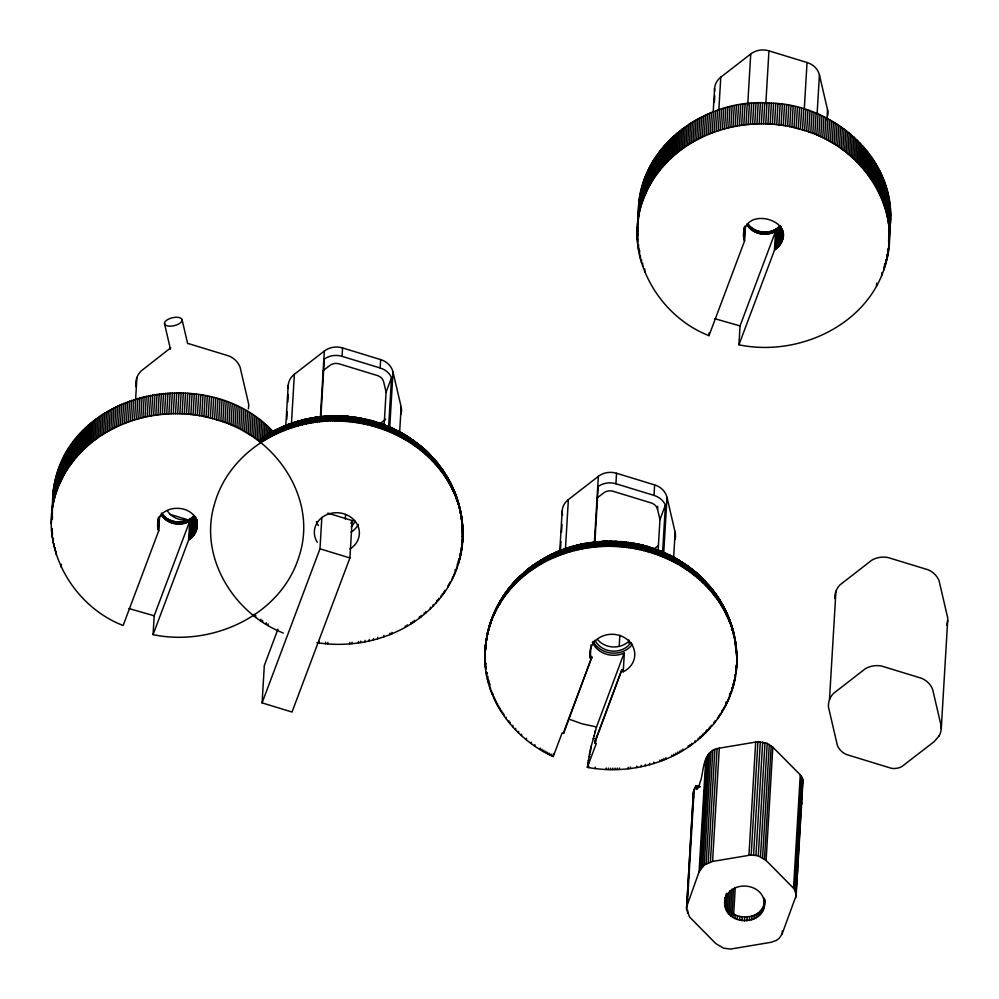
<?xml version="1.0" encoding="UTF-8"?>
<svg xmlns="http://www.w3.org/2000/svg" width="999" height="999" viewBox="0 0 999 999"><rect width="100%" height="100%" fill="white"/><g stroke="black" fill="none" stroke-linecap="round" stroke-linejoin="round"><path stroke-width="1.5" d="M436.076 602.859L437.412 599.912L437.412 601.336C408.179 635.177 360.439 649.6 316.858 642.632M458.766 506.818L460.102 509.228L462.075 520.904C459.49 501.748 451.211 483.528 439.061 468.543L437.512 463.012L433.591 460.751M440.334 470.154L439.86 466.483L437.512 463.012M592.407 642.295A22.527 19.93 3.4 0 0 624.138 652.984L596.528 726.96L590.421 749.287L587.325 767.344C631.231 775.524 679.882 761.875 710.064 728.184L710.064 726.748M710.064 728.184L711.413 725.224M733.503 635.913L734.852 638.373L736.063 646.228C733.491 627.06 725.212 608.841 713.049 593.868L712.125 589.21L708.778 586.438M714.322 595.466L713.386 590.796L711.063 588.498C715.334 594.193 721.665 599.75 722.339 607.217M433.291 605.844L433.291 604.42M439.061 468.543L436.413 465.397L435.527 460.789L433.291 458.591L445.716 474.737L446.216 478.459M437.749 466.958L436.838 462.325L430.969 456.655M707.292 731.168L707.292 729.732L705.856 731.193L705.856 732.629M708.691 729.682L708.691 728.259M713.049 593.868L710.414 590.709L708.928 585.252L700.898 577.684M711.75 592.282L710.838 587.649L703.633 580.519M283.304 633.041C233.666 613.686 198.364 556.705 214.56 503.821C229.67 450 287.65 417.694 341.546 421.141C339.073 414.036 349.213 414.66 345.941 421.416C380.157 423.963 413.773 439.31 436.413 465.397M430.394 608.741L430.407 607.317M433.653 462.325L432.792 457.754L428.284 453.771M435.052 463.848C431.081 450.012 414.61 442.719 403.434 434.677C389.098 426.523 373.239 421.116 356.943 418.581C324.5 413.511 290.06 420.042 262.425 438.037L261.189 442.37M619.929 546.728L617.744 546.578C616.108 539.872 622.215 540.621 619.929 546.728C654.145 549.288 687.774 564.635 710.414 590.709M704.395 734.065L704.395 732.629M707.654 587.649L707.23 584.04L705.494 581.53M709.04 589.173C704.77 574.712 685.838 565.896 673.713 557.954C657.155 549.25 638.786 544.093 620.142 542.657C601.473 541.221 582.492 543.531 564.772 549.6C556.118 552.559 547.777 556.418 539.947 561.138C534.952 565.384 525.799 567.607 525.049 575.049C507.342 589.285 493.818 608.965 488.036 631.031L492.132 618.531L491.508 620.367L492.407 619.268M430.769 459.34L429.395 453.983L408.279 437.212L410.626 439.085L411.213 443.431M432.23 460.826L431.381 456.268L426.898 452.36M701.385 736.875L701.398 735.439M702.909 735.476L702.909 734.04M704.77 584.665C705.394 579.907 701.011 576.048 696.99 574.7M706.218 586.138L705.381 581.58L701.86 578.084M725.049 898.363C723.401 922.527 765.721 923.488 764.572 899.063C768.905 929.045 718.094 926.797 725.299 897.402M424.263 614.26L424.275 612.824M425.836 612.924L425.849 611.488M427.772 456.443L426.985 451.948L424.051 449.6L425.487 450.974M429.283 457.879L428.896 454.308L427.247 451.885M698.264 739.585L698.276 738.149M699.837 738.236L699.849 736.8M701.773 581.768L700.986 577.26L698.975 575.299M703.284 583.204L702.896 579.62L701.248 577.21M421.041 616.87L421.054 615.434M424.675 453.646L423.926 449.175L419.568 445.641M426.236 455.032L425.474 450.549L423.489 448.613M695.042 742.195L695.054 740.746M698.663 578.958L697.402 573.713L691.058 569.517M700.237 580.357L699.462 575.874L695.092 572.252L698.039 574.924M419.393 618.131L419.405 616.695M423.077 452.285L422.727 448.738L421.203 446.441M691.708 744.692L691.733 743.256M697.077 577.597L695.841 572.377L692.569 570.779M159.553 516.333L158.691 530.856L123.139 625.499C68.394 604.545 33.417 536.625 60.589 481.868C86.813 425.025 159.003 401.348 216.658 419.83C273.788 434.652 318.506 497.315 299.163 556.131C281.031 615.809 211.726 646.89 153.072 634.652L154.196 615.771L189.748 521.128C180.619 526.685 167.27 524.188 161.388 515.084L161.513 512.986C168.419 523.776 185.664 525.049 194.181 515.534L192.932 536.513L188.624 540.009L153.072 634.652M414.285 621.778L414.31 620.342M419.817 449.625L418.643 444.455L413.936 441.758L416.995 443.194L418.144 448.339M421.453 450.936L420.754 446.503L418.032 444.355M437.412 601.336C456.456 580.032 465.384 550.861 462.062 522.677L462.824 528.683L461.9 520.754M461.763 529.07L462.949 536.475L462.325 532.355M590.372 655.906A1.586 0.712 20.6 0 1 591.833 657.067L563.623 733.391L562.112 732.929L553.246 756.543C512.824 738.473 481.755 696.178 485.014 650.836L484.765 654.145L484.952 652.784M746.653 224.251C752.147 234.103 766.158 237.038 775.599 231.268L740.047 325.911L738.935 344.792C798.201 357.217 868.418 325.15 885.564 264.385C903.483 205.944 858.953 144.705 802.509 129.97C744.255 111.251 671.066 135.777 645.629 193.806C619.917 248.401 654.957 314.847 709.003 335.639L744.542 240.996L745.404 226.473M688.286 747.102L688.299 745.654M690.009 745.916L690.022 744.467M693.806 574.937L692.632 569.78L689.51 568.281M695.454 576.261L694.742 571.828L692.894 569.992M736.75 657.105L736.887 663.736L736.663 660.988M736.738 655.157L736.95 661.788L736.725 659.04M744.542 240.996C736.625 200.25 808.041 221.803 774.475 250.15L738.935 344.792M889.659 230.057C900.099 161.651 834.452 103.521 769.193 103.084C704.283 97.452 633.791 149.6 638.561 218.556M410.764 624.075L410.789 622.627M412.537 622.939L412.562 621.49M416.446 447.065L415.334 441.945L409.091 438.261M690.446 572.39L689.335 567.27L684.727 564.722M692.145 573.651L691.47 569.255L688.761 566.683M414.722 445.829L413.648 440.734L410.726 439.398M682.966 750.499L682.991 749.05M688.723 571.153L687.649 566.058L683.091 563.586M405.319 627.297L405.344 625.849M407.155 626.248L407.18 624.812M412.987 444.617L412.375 440.259L410.726 438.586M679.308 752.622L679.332 751.173M681.156 751.573L681.181 750.124M685.214 568.756L684.203 563.698L679.745 561.376L683.666 563.149M686.975 569.942L686.375 565.584L683.029 562.762M686.538 906.992L699.075 871.89L704.22 865.059L712.562 861.425L751.186 854.982L758.278 855.856L766.096 860.476L794.355 889.048L796.278 895.216L782.155 933.853L779.37 938.148L776.485 940.371L771.315 942.269L730.681 949.05L723.601 948.176L715.771 943.556L689.672 917.082L686.55 909.115L693.269 793.718C692.819 791.408 697.502 780.306 696.103 789.422C698.451 790.421 699.974 781.643 701.148 779.232C703.833 767.532 703.671 750.274 719.292 748.151L757.916 741.708L767.22 743.393L772.826 747.202L800.274 774.824L802.796 779.345L802.821 783.216M409.428 442.27C410.302 438.549 407.13 434.278 403.146 435.127M675.574 754.632L675.599 753.184M677.459 753.646L677.484 752.197M683.428 567.594L682.454 562.562L678.046 560.314M405.781 440.047L404.87 435.052L401.448 434.103M407.617 441.146L407.08 436.825L405.557 435.239M673.676 755.594L673.701 754.145M679.782 565.359L678.87 560.377L675.449 559.428M681.618 566.458L681.068 562.15L679.557 560.551M403.933 438.961L403.059 434.003L399.737 433.116M671.753 756.518L671.79 755.069M677.921 564.285L677.06 559.315L674.587 558.266L676.323 559.278M391.895 633.816L391.933 632.367M400.162 436.9L399.712 432.642L398.376 431.156M402.06 437.924L401.223 432.979L398.002 432.142M665.896 759.14L665.933 757.679M674.163 562.225L673.363 557.292L669.929 555.382L668.468 555.606M676.048 563.236L675.212 558.291L671.041 556.331M389.91 634.627L389.947 633.166M398.251 435.914L397.827 431.668L395.929 430.057L400.761 432.467M663.91 759.939L663.948 758.491M672.24 561.238L671.815 556.98L669.929 555.382M396.316 434.952L395.592 430.07L391.596 428.309M659.877 761.475L659.914 760.014M661.9 760.726L661.937 759.265M670.317 560.277L669.592 555.382L666.683 554.72M383.841 636.863L383.891 635.414M392.395 433.129L391.358 427.809L382.192 424.375L385.851 425.811L386.401 430.619M394.368 434.028C395.304 430.756 392.819 426.348 389.061 427.709M666.395 558.453L665.359 553.134L656.705 549.587L655.619 549.974M668.368 559.353L667.669 554.47L664.36 552.722L663.049 553.021M390.409 432.267L389.797 427.422L387.212 426.898M653.733 763.523L653.771 762.062M664.41 557.579L663.436 552.285L651.81 548.626M52.572 500.624C55.907 393.556 205.369 358.903 272.565 431.131M377.659 638.823L377.709 637.362M388.411 431.418L387.837 426.598L385.364 426.123M462.937 535.102L462.887 538.424L462.262 534.29M485.876 650.087L486.014 641.745L485.064 648.314L485.801 643.668M662.412 556.743L661.837 551.923L660.002 551.186L669.592 555.382M373.464 639.959L373.514 638.498M384.365 429.845L384.103 425.661L383.166 424.35M649.562 764.722L649.612 763.273M658.366 555.157L658.104 550.986L656.705 549.587M660.389 555.931L659.852 551.123L658.104 550.424M382.317 429.095L381.855 424.313L379.72 423.963M645.354 765.808L645.404 764.347M656.318 554.42L655.856 549.637L652.335 548.326M369.23 640.971L369.28 639.51M380.257 428.384L379.558 423.189L375.899 422.677M641.096 766.745L641.158 765.296M654.258 553.708L653.546 548.513L648.838 546.94L651.798 548.264L652.185 553.021M364.96 641.857L365.01 640.396M376.099 427.048C379.37 422.989 369.642 419.318 375.512 421.89M378.184 427.697L378.009 423.551L376.835 422.24M650.099 552.372L649.512 547.215L644.842 545.791L645.791 547.04L645.891 551.173M360.651 642.594L360.714 641.133M374.001 426.436L373.464 421.291L366.133 419.967M636.813 767.557L636.863 766.108M648.001 551.76L647.689 547.027L646.016 546.828M358.491 642.919L358.554 641.458M371.89 425.849L371.153 420.504L362.162 419.105M367.644 424.775L367.457 420.079L366.483 419.617M369.767 425.299L369.692 421.178L368.818 419.942M628.134 768.793L628.196 767.332M630.307 768.531L630.381 767.07M641.645 550.099L641.058 544.792L634.652 543.481L631.892 544.23M643.768 550.624L643.356 545.504L636.45 544.055M351.948 643.693L352.023 642.232M365.509 424.288L365.197 419.205L362.45 418.731M639.497 549.612L639.36 544.93L638.149 544.842M349.762 643.88L349.837 642.419M363.361 423.838L363.112 418.768L360.651 418.156L360.164 418.706L371.628 421.128M637.35 549.163L636.713 543.881L639.198 544.53M361.201 423.414L360.851 418.169L356.144 418.019M619.38 769.467L619.455 768.006M635.202 548.738L634.652 543.481M356.868 422.677C358.079 420.379 356.293 414.585 353.933 418.306M359.041 423.027L358.916 417.982L356.356 417.644M617.182 769.555L617.257 768.094M630.869 548.001L630.794 542.957L628.134 543.044M633.029 548.351L632.904 543.306L630.357 542.957M354.695 422.352L354.458 417.145M462.874 537.037L462.787 540.359L462.162 536.213M484.827 652.21L486.176 644.293M612.787 769.63L612.862 768.169M614.984 769.605L615.059 768.144M628.683 547.677L628.583 542.457L623.95 543.131M711.413 726.66C725.911 709.902 735.476 688.486 736.625 666.246L736.65 667.632L736.875 662.362M352.51 422.065L352.485 416.87L350.087 417.232M563.623 733.391L563.711 731.967A1.586 0.712 20.6 0 0 563.648 731.768M591.833 657.192L563.698 732.105M649.75 547.627L635.139 544.068L615.921 541.296L613.748 541.383L613.336 546.378C581.818 545.379 549.687 555.107 525.049 575.049M610.576 769.617L610.664 768.156M626.51 547.39L626.485 542.182L620.129 541.57L624.425 542.12L624.325 547.14M350.324 421.815C353.958 414.86 340.209 413.461 343.743 421.266L345.941 421.416M606.181 769.48L606.256 768.019M608.379 769.567L608.453 768.106M348.127 421.603L348.264 416.408M622.127 546.915L622.265 541.733M51.299 523.551L53.272 490.909M51.673 519.505L53.521 488.973M51.898 518.456L52.435 509.465M52.572 508.029L53.809 487.05M52.085 518.906L52.435 512.912M52.897 506.106L54.146 485.127M51.586 531.343L51.761 528.346M52.298 519.355L52.485 516.358M53.272 504.195L54.508 483.216M51.761 533.291L52.023 528.796M53.671 502.285L54.92 481.306M51.96 535.227L52.323 529.233M54.121 500.374L55.357 479.395M52.21 537.162L52.472 532.667M54.595 498.489L55.844 477.51M55.12 496.59L56.356 475.624M52.81 541.033L52.984 538.036M55.669 494.717L56.918 473.738M53.172 542.957L53.434 538.473M56.269 492.844L57.505 471.865M56.893 490.984L58.142 470.017M53.996 546.803L54.171 543.806M57.555 489.135L58.804 468.169M58.267 487.3L59.515 466.321M54.982 550.611L55.157 547.614M59.003 485.477L60.252 464.498M59.778 483.666L61.026 462.687M56.106 554.395L56.281 551.398M60.589 481.868L61.838 460.889M61.439 480.082L62.687 459.103M62.313 478.296L63.561 457.33M63.237 476.548L64.485 455.569M64.186 474.8L65.434 453.821M65.172 473.064L66.421 452.097M66.196 471.353L67.445 450.374M61.214 567.32L61.389 564.323M67.245 469.655L68.494 448.676M68.332 467.982L69.58 447.003M69.455 466.321L70.704 445.342M70.617 464.672L71.853 443.693M71.803 463.049L73.052 442.07M73.014 461.438L74.263 440.459M74.263 459.852L75.512 438.873M75.549 458.291L76.798 437.312M76.861 456.743L78.109 435.764M78.209 455.219L79.458 434.24M79.583 453.708L80.832 432.729M80.981 452.222L82.23 431.243M82.418 450.761L83.666 429.782M83.879 449.325L85.127 428.346M85.377 447.914L86.613 426.935M86.888 446.528L88.137 425.549M88.436 445.154L89.685 424.175M90.01 443.818L91.259 422.839M91.608 442.495L92.857 421.516M93.232 441.208L94.48 420.229M94.893 439.935L96.129 418.956M96.566 438.698L97.815 417.719M98.264 437.487L99.513 416.508M99.987 436.301L101.236 415.322M101.736 435.139L102.984 414.16M103.509 434.003L104.758 413.024M105.307 432.892L106.556 411.925M107.13 431.818L108.367 410.839M108.966 430.769L110.215 409.79M110.827 429.757L112.063 408.778M112.7 428.758L113.948 407.779M114.598 427.797L115.847 406.83M116.521 426.873L117.77 405.894M118.456 425.974L119.705 404.995M120.404 425.099L121.653 404.12M122.377 424.263L123.626 403.284M124.376 423.451L125.612 402.472M126.374 422.677L127.622 401.698M128.396 421.928L129.645 400.949M130.432 421.216L131.681 400.237M132.48 420.529L133.729 399.55M135.627 399.138L136.913 377.435M134.54 419.88L135.789 398.901M136.626 419.255L137.862 398.276M138.711 418.668L139.96 397.689M140.809 418.106L142.058 397.14M142.919 417.594L144.168 396.615M145.042 417.107L146.291 396.128M147.178 416.645L148.426 395.666M149.313 416.221L150.562 395.242M151.473 415.834L152.71 394.855M153.621 415.472L154.87 394.493M155.794 415.147L157.043 394.18M157.967 414.86L159.216 393.881M160.14 414.61L161.388 393.631M162.325 414.385L163.574 393.406M158.691 530.856L157.68 526.635L158.067 519.243M157.83 527.722L158.454 517.232M164.51 414.198L165.759 393.219M158.054 528.808L158.666 518.319M158.341 529.882L159.053 517.894M166.708 414.048L167.944 393.069M162.05 516.021L162.163 513.923M162.762 516.933L162.887 514.835M168.893 413.923L170.142 392.944M163.549 517.794L163.674 515.696M164.385 518.618L164.51 516.52M171.091 413.836L172.34 392.857M165.285 519.393L165.409 517.295M166.234 520.117L166.358 518.019M173.289 413.786L174.538 392.807M167.233 520.791L167.357 518.693M168.282 521.403L168.406 519.305M175.499 413.761L176.736 392.794M169.355 521.953L169.48 519.855M170.479 522.452L170.604 520.354M177.697 413.786L178.946 392.807M171.628 522.877L171.753 520.779M172.815 523.251L172.939 521.153M179.895 413.836L181.144 392.857M174.013 523.551L174.138 521.453M175.237 523.776L175.362 521.678M182.093 413.911L183.341 392.944M176.461 523.951L176.586 521.853M177.71 524.038L177.834 521.94M184.291 414.036L185.539 393.057M178.946 524.075L179.071 521.977M186.488 414.185L187.737 393.206M180.195 524.025L180.32 521.928M181.431 523.913L181.556 521.815M188.686 414.373L189.935 393.394M182.655 523.738L182.78 521.64M183.853 523.488L183.978 521.391M190.871 414.585L192.12 393.606M185.04 523.176L185.165 521.078M186.201 522.802L186.326 520.704M193.057 414.847L194.305 393.868M187.337 522.352L187.462 520.254M188.436 521.853L188.561 519.755M195.242 415.134L196.491 394.155M189.485 521.278L189.61 519.18M188.624 540.009L189.748 521.128M189.385 539.535L190.634 518.556M197.415 415.447L198.664 394.468M190.347 538.861L191.596 517.882M191.259 538.124L192.507 517.145M192.12 537.337L193.369 516.358M199.588 415.809L200.836 394.83M192.932 536.513L193.669 535.639L194.83 516.158M193.669 535.639L195.329 518.244M201.748 416.196L202.997 395.217M194.343 534.727L195.941 517.282M194.955 533.766L196.303 519.305M195.504 532.792L196.678 519.78M195.966 531.768L196.99 520.242M196.366 530.731L197.178 520.117M196.691 529.67L197.327 521.216M196.94 528.596L197.278 524.512M203.908 416.608L205.157 395.629M206.056 417.07L207.305 396.091M208.192 417.557L209.44 396.578M210.327 418.069L211.576 397.09M212.45 418.618L213.686 397.652M214.56 419.205L215.796 398.226M216.658 419.83L217.894 398.851M218.744 420.479L219.98 399.5M220.816 421.153L222.053 400.174M222.877 421.865L224.113 400.886M224.912 422.614L226.161 401.635M226.948 423.389L228.197 402.41M228.971 424.2L230.207 403.221M230.969 425.037L232.218 404.058M232.954 425.899L234.203 404.92M234.915 426.798L236.164 405.819M236.863 427.734L238.112 406.755M238.798 428.683L240.047 407.704M240.709 429.67L241.958 408.703M242.607 430.694L243.856 409.715M244.48 431.743L245.729 410.764M246.341 432.817L247.577 411.838M248.164 433.916L249.413 412.937M249.975 435.052L251.224 414.073M251.773 436.201L253.009 415.222M253.534 437.387L254.782 416.408M255.282 438.598L256.531 417.619M256.993 439.835L258.242 418.868M258.691 441.108L259.94 420.129M260.364 442.395L261.613 421.416M262.188 440.709L263.261 422.739M264.073 437.562L264.872 424.076M265.846 435.926L266.471 425.437M267.595 434.315L268.032 426.823M269.218 434.24L269.58 428.246M270.904 432.679L271.091 429.682M327.897 513.136L352.135 520.554L349.912 557.954L292.02 712.037L262.1 702.884L264.31 665.484L277.972 629.145M285.776 425.899L288.174 385.552M286.775 419.33L287.237 411.576M287.787 402.26L288.249 394.505M291.421 423.938L294.368 374.288L324.325 351.049A18.619 16.471 3.4 0 1 342.557 347.939L380.631 359.59A18.619 16.471 3.4 0 1 393.019 372.053L401.148 406.93A18.619 16.471 3.4 0 1 401.036 414.061M320.367 417.769L324.325 351.049M320.854 417.345L324.313 359.103L325.087 358.541A18.619 16.471 3.4 0 1 342.058 356.331L380.132 367.982A18.619 16.471 3.4 0 1 390.921 376.361L391.546 377.61L388.636 426.66M262.1 702.884L319.98 548.801L321.84 517.382M342.058 356.331L342.557 347.939M327.784 643.893L327.872 642.432M345.329 519.08L345.604 514.448M380.132 367.982L380.631 359.59M384.078 425.899L386.076 392.17L383.691 381.943A9.603 8.492 3.4 0 0 377.31 375.512L339.223 363.873A9.603 8.492 3.4 0 0 329.82 365.472L323.127 370.666M389.697 427.922L393.019 372.053M399.575 433.316L401.148 406.93M559.777 551.223L562.175 510.876M560.501 549.313L560.951 541.545M561.513 532.242L561.975 524.475M565.422 549.263L568.369 499.6L598.326 476.373A18.619 16.471 3.4 0 1 616.545 473.264L654.632 484.915A18.619 16.471 3.4 0 1 667.007 497.377L675.137 532.255A18.619 16.471 3.4 0 1 675.024 539.385M594.368 543.094L598.326 476.373M594.867 542.395L598.189 486.513L598.963 485.964A18.619 16.471 3.4 0 1 615.921 483.753L654.008 495.404A18.619 16.471 3.4 0 1 664.797 503.783L665.421 505.032L662.649 551.598M591.758 658.478L590.247 658.016L591.021 645.004M587.325 767.344L596.328 743.393L594.805 742.919L594.904 741.47A1.598 0.724 20.6 0 1 595.978 741.158M615.921 483.753L616.545 473.264M637.175 231.743L638.91 202.984M637.175 235.639L639.372 199.126M637.225 237.587L637.849 227.098M638.286 219.605L639.672 197.19M637.312 239.535L637.849 230.544M638.748 216.246L639.997 195.267M637.437 241.483L637.886 233.991M639.123 214.335L640.371 193.356M637.612 243.431L637.874 238.936M639.522 212.425L640.771 191.446M639.972 210.514L641.221 189.548M640.446 208.629L641.695 187.65M638.349 249.25L638.611 244.755M640.971 206.743L642.22 185.764M638.661 251.174L638.848 248.177M641.52 204.857L642.769 183.878M642.12 202.997L643.368 182.018M639.422 255.032L639.685 250.537M642.744 201.136L643.993 180.157M643.418 199.288L644.655 178.309M640.322 258.853L640.509 255.856M644.118 197.452L645.366 176.473M644.855 195.617L646.103 174.638M641.383 262.65L641.558 259.653M645.629 193.806L646.877 172.827M619.218 646.253L619.855 635.401M646.44 192.008L647.689 171.029M642.582 266.408L642.757 263.411M647.29 190.222L648.538 169.243M648.176 188.449L649.425 167.47M649.088 186.688L650.337 165.709M644.667 271.99L644.842 268.993M650.037 184.94L651.286 163.961M594.805 742.919L621.803 669.854A1.598 0.724 20.6 0 1 623.351 669.642M651.023 183.217L652.272 162.238M652.047 181.493L653.296 160.527M621.715 671.303L623.226 671.765L624.35 652.884M653.109 179.808L654.345 158.829M654.195 178.122L655.444 157.143M655.319 176.461L656.555 155.482M656.468 174.813L657.717 153.834M628.708 643.081L628.895 639.972M657.654 173.189L658.903 152.21M658.878 171.578L660.114 150.599M660.127 169.992L661.375 149.013M661.4 168.431L662.649 147.452M662.724 166.883L663.96 145.904M664.06 165.359L665.309 144.38M665.434 163.848L666.683 142.869M666.845 162.362L668.081 141.396M668.269 160.914L669.517 139.935M669.742 159.465L670.978 138.499M671.228 158.054L672.477 137.075M672.752 156.668L673.988 135.689M654.008 495.404L654.632 484.915M674.288 155.295L675.536 134.316M675.861 153.958L677.11 132.979M677.459 152.635L678.708 131.656M658.104 550.636L659.952 519.592L657.567 509.365L657.742 506.368M679.095 151.349L680.331 130.37M680.744 150.075L681.992 129.096M682.417 148.839L683.666 127.86M684.115 147.627L685.364 126.648M685.851 146.441L687.087 125.462M687.599 145.28L688.848 124.301M663.698 553.234L667.007 497.377M689.372 144.143L690.609 123.164M691.158 143.044L692.407 122.065M692.981 141.958L694.23 120.991M694.817 140.909L696.066 119.942M696.678 139.897L697.926 118.918M673.576 558.628L675.137 532.255M698.551 138.911L699.799 117.932M700.461 137.949L701.698 116.97M702.372 137.013L703.621 116.034M704.307 136.114L705.556 115.135M706.268 135.24L707.517 114.261M708.241 134.403L709.477 113.424M710.227 133.591L711.475 112.612M713.199 111.751L714.585 88.474M712.225 132.817L713.473 111.838M714.385 102.073L714.747 95.867M714.248 132.068L715.496 111.089M716.283 131.356L717.532 110.377M718.843 109.79L720.779 77.198L750.736 53.958A18.619 16.471 3.4 0 1 768.955 50.862L807.042 62.5A18.619 16.471 3.4 0 1 819.43 74.962L827.547 109.853A18.619 16.471 3.4 0 1 827.746 115.572M718.331 130.669L719.58 109.69M720.404 130.02L721.64 109.041M709.003 335.639L709.165 332.729M722.477 129.395L723.726 108.416M724.562 128.809L725.811 107.83M726.66 128.259L727.909 107.28M728.783 127.735L730.019 106.756M730.893 127.248L732.142 106.269M686.55 909.115L693.556 791.62M733.029 126.786L734.277 105.807M687.399 902.971L694.13 789.685M687.524 913.273L687.712 910.164M735.177 126.361L736.425 105.382M737.324 125.974L738.573 104.995M739.485 125.624L740.721 104.645M741.645 125.3L742.894 104.321M699.075 871.89L705.806 758.616M743.818 125.012L745.067 104.033M699.924 870.042L706.655 756.767M701.098 868.218L707.829 754.944M745.991 124.75L747.24 103.771M747.689 105.17L750.736 53.958M702.547 866.545L709.278 753.271M704.22 865.059L710.951 751.772M748.176 124.525L749.425 103.546M706.118 863.773L712.849 750.499M743.481 235.677L743.918 228.184M743.543 236.775L744.08 227.784M750.361 124.338L751.61 103.359M743.681 237.874L744.218 228.883M743.905 238.961L744.53 228.471M744.717 229.208L744.892 226.211M744.205 240.035L745.004 226.548M708.179 862.736L714.909 749.45M752.559 124.188L753.808 103.209M747.901 226.174L748.026 224.076C755.331 234.028 771.765 234.877 780.032 225.674L778.783 246.653M710.389 861.937L717.107 748.651M748.613 227.073L748.738 224.975M754.757 124.063L755.993 103.084M749.4 227.947L749.525 225.849M712.562 861.425L719.292 748.151M750.249 228.759L750.374 226.661M756.955 123.976L758.191 102.997M751.136 229.533L751.26 227.435M752.085 230.257L752.21 228.159M759.153 123.926L760.389 102.947M753.084 230.931L753.209 228.833M754.133 231.543L754.257 229.445M761.35 123.913L762.599 102.934M755.219 232.093L755.344 229.995M756.33 232.592L756.455 230.494M763.548 123.926L764.797 102.947M757.492 233.017L757.617 230.919M765.821 103.621L768.955 50.862M758.666 233.391L758.79 231.293M765.746 123.976L766.995 102.997M759.864 233.691L759.989 231.593M761.088 233.928L761.213 231.83M767.956 124.063L769.193 103.084M762.324 234.091L762.437 231.993M763.561 234.191L763.686 232.093M770.154 124.176L771.39 103.197M724.774 904.345L725.149 898.163M764.797 234.216L764.922 232.118M725.124 906.38L725.336 902.759M725.162 899.812L726.011 894.068M725.724 908.528L725.948 904.894M772.352 124.326L773.588 103.347M725.998 908.166L726.86 893.243M766.046 234.166L766.171 232.068M726.635 910.589L726.847 906.955M767.282 234.066L767.407 231.968M727.509 908.715L728.421 893.281M774.537 124.513L775.786 103.534M727.821 912.537L728.034 908.915M768.506 233.878L768.631 231.78M728.895 912.187L730.182 890.571M729.27 914.347L729.482 910.713M769.717 233.629L769.842 231.531M776.735 124.738L777.971 103.759M730.494 912.387L731.88 889.222M770.903 233.316L771.028 231.219M730.956 915.983L731.168 912.349M772.065 232.942L772.19 230.844M732.03 913.935L733.503 889.235M778.92 124.987L780.169 104.008M773.189 232.492L773.313 230.394M732.866 917.419L733.079 913.785M733.603 915.296L735.252 887.499M774.287 231.993L774.412 229.895M781.093 125.275L782.342 104.296M775.349 231.431L775.474 229.333M774.475 250.15L775.599 231.268M734.952 918.63L735.177 915.009M775.236 249.675L776.485 228.709M783.278 125.587L784.515 104.62M776.198 249.001L777.447 228.022M737.2 919.604L737.412 915.983M777.122 248.264L778.371 227.285M777.984 247.477L779.22 226.511M785.439 125.949L786.688 104.97M739.56 920.329L739.772 916.707M779.52 245.779L780.681 226.298M780.207 244.867L781.268 226.885M787.612 126.336L788.86 105.357M780.818 243.918L781.705 228.933M781.355 242.932L782.155 229.445M781.83 241.92L782.542 229.932M782.217 240.871L782.754 231.88M742.007 920.791L742.22 917.157M782.542 239.822L782.991 232.33M782.791 238.736L783.316 231.656M789.759 126.748L791.008 105.782M744.48 920.966L744.692 917.344M791.907 127.21L793.156 106.231M748.95 855.231L755.681 741.957M746.965 920.878L747.177 917.244M794.055 127.697L795.291 106.718M751.186 854.982L757.916 741.708M796.178 128.209L797.427 107.23M749.412 920.504L749.625 916.87M753.583 854.994L760.314 741.72M798.301 128.771L799.55 107.792M751.772 919.867L751.997 916.233M755.956 855.294L762.687 742.007M800.411 129.346L801.66 108.379M754.033 918.968L754.245 915.334M758.278 855.856L765.009 742.569M802.509 129.97L803.758 108.991M756.143 917.831L756.355 914.197M804.282 109.053L807.042 62.5M760.489 856.68L767.22 743.393M804.595 130.619L805.843 109.64M758.066 916.458L758.278 912.824M762.574 857.754L769.305 744.467M759.777 914.884L759.989 911.25M806.668 131.294L807.916 110.315M761.25 913.123L761.463 909.502M764.485 859.053L771.216 745.778M762.462 911.225L762.674 907.591M808.728 132.005L809.977 111.039M766.096 860.476L772.826 747.202M763.386 909.19L763.598 905.556M764.36 902.696L764.198 898.089M764.01 907.067L764.235 903.446M764.335 904.894L764.56 901.26M810.776 132.755L812.012 111.776M812.799 133.529L814.048 112.55M814.822 134.341L816.071 113.362M817.12 113.761L819.43 74.962M816.82 135.177L818.069 114.198M818.805 136.039L820.054 115.072M820.778 136.938L822.015 115.971M822.726 137.874L823.975 116.895M824.65 138.836L825.898 117.857M826.997 119.156L827.547 109.853M826.573 139.823L827.809 118.844M828.458 140.834L829.707 119.855M782.155 933.853L782.329 930.856M830.331 141.883L831.58 120.904M832.192 142.957L833.441 121.978M834.028 144.056L835.264 123.077M835.838 145.192L837.075 124.213M793.543 888.099L800.274 774.824M837.624 146.353L838.873 125.375M794.355 889.048L801.086 775.761M795.104 890.171L801.835 776.897M839.385 147.527L840.634 126.561M795.666 891.37L802.397 778.096M797.714 860.988L798.176 853.296M798.725 844.068L799.188 836.375M799.724 827.135L800.099 820.978M800.736 810.214L801.335 803.808M795.766 897.639L802.796 779.345M796.091 896.503L802.996 780.644M841.133 148.739L842.382 127.772M842.856 149.987L844.105 129.008M844.542 151.249L845.791 130.27M846.215 152.535L847.464 131.556M847.864 153.858L849.113 132.879M849.487 155.195L850.723 134.216M851.073 156.556L852.322 135.577M852.646 157.942L853.895 136.975M854.182 159.365L855.431 138.386M855.693 160.802L856.942 139.823M857.179 162.25L858.428 141.284M858.628 163.736L859.877 142.757M860.064 165.235L861.3 144.256M829.482 699.712L835.938 591.196M861.45 166.758L862.699 145.792M862.824 168.307L864.073 147.328M864.16 169.88L865.409 148.901M865.459 171.466L866.707 150.487M866.732 173.064L867.981 152.085M867.981 174.688L869.23 153.709M869.192 176.336L870.441 155.357M870.366 177.997L871.615 157.018M871.515 179.67L872.764 158.691M872.626 181.368L873.875 160.389M873.7 183.079L874.949 162.1M874.749 184.803L875.998 163.824M875.761 186.551L877.01 165.572M876.747 188.312L877.984 167.333M877.684 190.085L878.933 169.106M878.596 191.87L879.844 170.891M879.47 193.669L880.718 172.69M880.306 195.479L881.555 174.5M881.106 197.303L882.354 176.323M876.498 286.189L876.672 283.192M881.867 199.138L883.116 178.159M882.604 200.986L883.853 180.007M883.291 202.847L884.54 181.868M883.953 204.72L885.201 183.741M884.577 206.593L885.826 185.614M885.164 208.479L886.4 187.5M881.68 275.512L881.855 272.515M885.701 210.377L886.95 189.398M886.213 212.275L887.462 191.296M886.687 214.186L887.936 193.207M883.79 269.992L883.965 266.995M887.124 216.096L888.361 195.13M884.415 268.132L884.689 263.636M887.512 218.019L888.76 197.04M885.014 266.271L885.189 263.274M887.874 219.955L889.122 198.976M885.564 264.385L885.838 259.89M888.198 221.878L889.435 200.899M886.088 262.5L886.263 259.503M888.473 223.813L889.722 202.847M886.563 260.614L886.925 254.62M888.723 225.762L889.972 204.783M887.012 258.704L887.187 255.707M888.923 227.697L890.171 206.718M887.412 256.793L887.861 249.3M889.098 229.645L890.346 208.666M887.786 254.882L888.136 248.888M888.586 241.396L888.948 235.402M889.222 231.593L890.471 210.614M888.111 252.959L888.298 249.962M888.648 243.968L889.185 234.977M889.31 233.541L890.559 212.562M888.411 251.024L890.609 214.51M888.873 247.165L890.609 218.406M941.258 728.721L947.701 620.204M325.587 643.706L325.674 642.245M613.336 546.378L615.534 546.465L615.921 541.296L615.958 541.92L596.453 542.295L581.593 544.517L580.619 549.188M339.335 421.066L339.797 415.896L341.92 415.971M595.217 768.556L595.304 767.095M319.031 642.944L319.131 641.483M334.94 420.991C332.43 416.695 340.184 414.697 335.464 415.996M337.138 421.016L337.687 415.846L339.885 416.121M608.94 546.316L609.565 541.146L613.91 541.845M611.138 546.328L611.675 541.158L611.875 541.795L603.209 541.296L602.335 546.465M332.742 421.016L333.329 416.021L335.652 415.846L329.046 416.158L328.346 421.153M588.686 767.594L588.786 766.133M606.743 546.328L607.442 541.171L607.804 541.808M330.544 421.066L331.193 416.071L333.554 415.871M604.532 546.391L605.319 541.221L605.769 541.845M323.951 421.428C323.027 418.831 325.699 413.461 327.922 417.307M326.149 421.266L327.285 416.108M597.951 546.74L598.788 541.745L601.698 542.045M600.149 546.59L600.911 541.595L603.371 541.321M321.765 421.615C319.081 415.734 329.195 416.471 322.877 416.421M462.649 542.307L462.774 538.985M595.766 546.94L596.653 541.92L601.485 541.645M319.58 421.84L320.529 416.82L323.114 416.433M593.581 547.152L594.53 542.145L599.425 541.783M317.407 422.09L318.419 417.07L321.616 417.245M591.408 547.415L592.17 542.769L594.767 541.957M313.074 422.702C312.163 419.755 315.284 414.747 317.969 418.319M315.234 422.377L316.296 417.345L318.968 416.895M553.246 756.543L553.533 753.471M587.075 548.026L588.199 542.981L591.595 543.069M589.235 547.702L589.822 543.618L590.896 542.494M310.914 423.064L312.1 418.007L317.595 417.744M584.914 548.376L586.088 543.331L589.198 542.981M308.766 423.451L309.428 419.355L310.726 418.181L307.592 419.193L306.618 423.876M582.767 548.776L584.003 543.706L587.587 543.693M197.103 527.509C199.775 502.659 155.794 501.498 157.68 526.635M304.495 424.325C303.209 421.428 309.141 416.92 303.783 419.717L302.372 424.825M578.483 549.65C575.774 544.455 587.599 542.432 579.507 544.954M576.361 550.137L577.784 545.042L581.63 544.88M300.249 425.337L301.348 420.629L303.147 420.142M551.411 755.669L551.535 754.22M574.25 550.661L575.349 545.953L579.133 544.979M296.066 426.486L297.652 421.341L305.669 420.005M298.152 425.899L299.288 421.178L301.773 421.004M549.475 754.707L549.6 753.258M570.067 551.798L571.241 547.077L573.838 546.865M572.152 551.211L573.688 546.091L577.709 545.816M293.993 427.097L295.204 422.365L297.914 422.127M545.666 752.697L545.791 751.248M547.564 753.721L547.689 752.272M567.981 552.422L569.205 547.677L572.639 546.391M289.872 428.434L291.171 423.663L296.116 421.715M291.92 427.759L293.182 423.002L295.329 422.415L289.648 423.938L287.837 429.158M462.637 540.921L460.164 557.692M543.793 751.66L543.918 750.212M563.873 553.758L565.172 548.988L570.666 546.977M565.921 553.071L567.182 548.314L570.004 548.039M266.109 624.163L266.246 622.714M267.944 625.262L268.069 623.813M540.109 749.475L540.234 748.039M541.933 750.586L542.07 749.138M561.838 554.47L562.762 550.299L564.81 548.938L561.188 550.424L559.815 555.219M262.512 621.865L262.65 620.429M285.826 429.895L287.188 425.099L290.347 424.712M260.739 620.691L260.876 619.243M281.83 431.493L283.266 426.66L286.651 426.186M283.816 430.681L285.227 425.874L288.249 424.4M534.74 746.003L534.877 744.567M555.819 556.805L557.267 551.985L559.827 551.236L557.979 552.035M557.817 555.993L559.215 551.186L561.7 550.486M279.857 432.33L281.331 427.485L283.978 426.71M531.281 743.556L531.418 742.107M553.858 557.654L555.332 552.809L560.976 550.387M253.908 615.684L254.058 614.235M255.582 616.97L255.719 615.534M275.961 434.103L277.522 429.22L282.143 427.535M277.897 433.204L278.946 428.983L280.619 427.584M549.962 559.415L551.523 554.545L556.143 552.847M551.898 558.516L552.934 554.295L554.62 552.909M274.051 435.027L275.637 430.132L280.319 428.371L276.735 430.157M526.261 739.685L526.411 738.249M548.039 560.352C547.627 556.505 551.348 552.647 555.219 553.921M270.267 436.988L271.928 432.055L278.521 429.245M272.14 435.989L273.776 431.081L277.672 429.208M544.268 562.3L545.929 557.367L552.522 554.57M546.141 561.313L547.777 556.406L550.736 555.469M266.571 439.048L268.306 434.078L273.227 432.043M268.406 437.999L269.118 434.553L270.741 432.542M521.49 735.589L521.628 734.153M540.571 564.373L542.307 559.403L547.215 557.367M542.407 563.324L543.119 559.877L544.742 557.867M264.747 440.122L265.959 435.826L267.957 434.253L264.186 436.913L262.962 441.233M518.431 732.742L518.581 731.305M538.748 565.446L539.947 561.138L544.555 558.354M515.496 729.807L515.646 728.371M535.189 567.682L537.025 562.649L540.434 561.463M536.95 566.545L538.174 562.237L542.832 559.378L534.502 564.91L535.564 564.81M512.674 726.773L512.824 725.349M531.705 570.029L533.616 564.959L538.786 562.549M533.429 568.843L534.702 564.497L537.724 562.112M508.666 722.077L508.828 720.654M509.965 723.663L510.127 722.24M528.334 572.489C528.234 567.719 533.104 564.56 537.162 563.673M530.007 571.241L531.318 566.87L533.541 565.159M735.851 665.396L736.001 673.438M736.251 666.795L735.689 673.975M506.143 718.843L506.306 717.419M526.673 573.751L528.021 569.343L531.331 567.295M503.758 715.546L503.921 714.123M521.878 577.709L523.963 572.477L529.408 569.617M523.451 576.361L524.837 571.928L529.445 568.019M501.498 712.175L501.66 710.751M502.609 713.86L502.772 712.449M518.818 580.469L520.254 575.973L529.782 568.518L526.76 571.053M520.329 579.07L521.753 574.6L525.287 572.352M498.364 706.992L498.526 705.569M499.375 708.728L499.537 707.317M500.424 710.464L500.586 709.04M515.859 583.316L517.345 578.796L525.711 571.378C519.68 578.246 510.314 583.466 507.717 592.407M517.32 581.88L518.781 577.372L523.838 573.676M496.441 703.458L496.615 702.047M497.39 705.232L497.552 703.82M513.024 586.263L514.535 581.705L521.028 576.398M514.423 584.777L515.921 580.232L518.531 578.196M493.818 698.051L493.993 696.653M494.655 699.874L494.83 698.463M495.529 701.673L495.704 700.262M508.991 590.834C517.544 573.688 537.524 562.474 554.482 554.245C573.688 545.879 594.842 542.182 615.746 543.131C637.399 544.13 658.853 550.112 677.709 560.839C686.837 566.033 695.341 572.327 702.896 579.62C708.216 586.038 716.795 591.783 717.956 600.399M510.302 589.285C510.589 584.74 514.485 581.018 518.331 579.195M511.65 587.762L513.936 582.355M491.52 692.544L491.695 691.146M492.257 694.392L492.432 692.994L493.194 694.829M505.244 595.591C506.63 589.46 512.087 584.128 517.02 580.631M506.456 593.993L508.054 589.335L510.864 587.062L509.69 588.611M489.547 686.95L490.084 684.115M490.172 688.823L490.347 687.424L490.834 690.696M501.785 600.524L503.434 595.791L506.356 593.369M502.897 598.863L504.532 594.155L508.541 590.184M504.058 597.227L505.681 592.532M487.437 679.357L487.987 676.548M487.912 681.256L487.612 677.959M497.627 607.342L500.649 600.187L505.307 594.979M488.424 683.166L488.961 680.344M498.613 605.619L499.625 601.885L503.134 597.34L499.325 602.534L495.766 610.851M499.637 603.908L501.311 599.138M500.686 602.21L502.36 597.452M485.651 669.717L486.201 666.945M486.251 673.588L486.426 672.202L486.613 675.511M494.03 614.41L495.779 609.515L491.708 619.855M494.88 612.624L496.615 607.742L494.555 611.8M496.678 609.09L497.702 605.332L501.186 600.699M484.74 656.093L484.927 654.72L484.815 660.002M484.752 658.054L484.94 656.668M488.561 629.145L489.098 626.498M489.11 627.272L490.921 622.215L487.112 634.827L489.86 625.923M484.902 661.95L485.077 660.564M489.71 625.399L490.784 621.528M485.027 663.885L485.214 662.512L485.826 668.331M490.334 623.538L491.408 619.68M485.202 665.834L485.751 663.074L485.402 667.782M490.996 621.69C528.396 513.511 707.991 523.314 733.803 634.677M492.445 618.031L495.854 610.264M493.219 616.221L494.268 612.412M485.252 646.378L485.427 645.004M485.464 644.442L487.112 636.6M485.714 642.507L486.188 639.223M484.927 650.262L486.038 646.216M487.562 632.929L488.648 629.008M590.372 751.847L591.146 746.278M796.752 874.15C798.089 876.548 796.24 867.407 796.628 873.975M796.965 871.49L796.865 874.325M797.264 871.79L796.952 874.487M797.427 873.988L797.377 871.94M485.901 641.146L486.55 637.886M595.454 730.494L594.717 732.991M486.014 640.584L487.799 632.792L487.437 634.69L488.174 633.466M734.989 677.809L735.152 674.487L735.014 679.208M487.662 632.155L486.713 636.738L487.25 634.065M487.287 633.478L488.099 630.269M733.166 686.8L734.59 679.72L734.602 681.106M486.788 674.125L487.15 672.714M459.165 561.475L459.665 558.191L459.677 559.59M488.211 629.682L488.573 628.371M491.883 618.506L495.092 612.037L492.232 617.232M801.248 805.331L801.76 802.909L801.523 803.533M797.739 870.604L796.802 871.977M797.09 874.974L797.352 873.526M488.736 627.797L489.647 624.625M458.004 563.823L458.391 560.526M489.285 625.911L490.234 622.752M489.885 624.05L490.871 620.903M490.509 622.19L492.07 617.844M730.706 692.844L731.368 691.008L731.38 692.407M386.076 392.17L391.546 377.61M351.036 523.464L352.135 520.554M659.952 519.592L665.421 505.032M594.892 741.558L621.79 669.929M491.171 620.342L492.769 616.021M729.807 693.231L729.27 697.914M486.263 639.81L486.825 638.523L486.563 640.434L487.312 639.173M492.969 615.409L493.506 614.21M496.278 608.254L500.549 603.309M493.743 613.598L495.079 610.614M725.798 897.701C732.03 880.793 760.426 882.804 764.06 900.499M495.392 610.027L497.49 605.993M498.339 604.994L503.184 596.515M497.19 606.505C543.144 517.694 694.255 525.799 728.696 619.705M488.211 630.893L488.948 629.682M352.26 417.07L354.682 417.332M508.666 588.761L511.326 585.364M497.702 605.332L500.262 602.397M501.698 598.501L504.245 594.867M504.17 595.691L507.43 591.758M502.772 596.828L506.481 591.633M503.883 595.179L507.642 590.034M507.442 590.846L508.591 589.26M506.206 591.932L508.841 588.461M507.417 590.334L512.062 585.539M490.372 624.063L491.283 622.951M581.593 544.517L582.692 543.906M262.425 438.037L267.195 434.615M510.551 586.226L514.56 582.542M526.423 570.629L527.859 569.268M504.532 594.155L506.318 592.444M329.046 416.158L331.618 416.121M509.29 587.774L510.064 586.9M511.85 584.69L512.612 583.841M513.186 583.191L515.284 580.869M514.535 581.705L516.658 579.42M515.921 580.232L518.069 577.984M517.345 578.796L522.427 575.024M494.368 613.836L495.429 612.862M642.095 545.766L643.106 545.292M497.477 606.743L498.513 605.831M561.188 550.424L564.348 550.037M370.067 420.966L371.153 420.504M527.222 570.092L532.904 566.083M170.729 347.814L141.034 371.054A21.429 18.956 3.4 0 0 135.889 384.765L136.239 387.013M264.76 436.226L267.12 435.114L265.434 436.188M379.682 423.926L385.701 419.268M597.002 498.076L603.696 492.894A9.603 8.492 3.4 0 1 613.099 491.283L651.186 502.934A9.603 8.492 3.4 0 1 657.567 509.365M519.492 576.573L520.342 575.911M653.683 549.25L658.491 545.516M525.511 571.166L526.311 570.554M523.963 572.477L524.775 571.853M528.671 568.606L531.056 566.783M530.294 567.357L532.679 565.571M531.943 566.146L534.34 564.398M373.963 422.077L375.199 421.665M533.616 564.959L536.838 562.849M260.215 440.047C289.473 420.267 326.723 413.561 361.276 420.079C378.921 423.376 395.954 430.07 410.951 439.947C422.252 448.776 437.187 457.842 441.57 471.778M259.84 441.058C322.752 396.728 427.035 419.955 454.695 494.393M535.302 563.786L538.523 561.725M502.147 599.013L503.309 598.264M263.024 437.325L266.233 435.314M261.326 441.058C328.634 394.73 440.209 426.423 459.802 509.365M537.025 562.649L542.095 560.402M649.887 548.001L651.535 547.852M538.761 561.538L541.957 559.577M266.521 435.139L271.491 433.029M540.521 560.451L545.479 557.529M268.306 434.078L271.478 432.205M270.105 433.054L275.861 430.132M274.076 431.068L268.831 434.066L269.792 434.041M544.105 558.366L548.963 556.406M546.303 557.355L551.673 554.532M271.928 432.055L276.91 429.345M545.929 557.367L549.075 555.594M303.783 419.717L305.132 419.655M547.777 556.406L553.496 553.646M623.226 671.765L624.238 671.253A22.527 19.93 3.4 0 0 632.704 646.078A22.527 19.93 3.4 0 0 605.431 635.127A22.527 19.93 3.4 0 0 590.134 657.554L590.247 658.016M275.637 430.132L279.495 428.321M263.724 436.788L264.523 436.413M539.448 561.013L540.234 560.639M277.522 429.22L285.09 425.836M551.523 554.545L559.078 551.161M268.956 433.566L269.705 433.216M542.957 558.891L543.706 558.541M289.648 423.938L292.22 424.026M272.552 431.556L273.276 431.231M546.553 556.88L547.265 556.543M274.388 430.594L275.087 430.269M550.224 554.982L550.911 554.67M278.097 428.746L278.758 428.446M552.097 554.07L552.759 553.771M279.982 427.872L283.204 426.635M279.42 428.346L281.331 427.485M553.983 553.196L556.505 552.06M553.421 553.658L557.205 551.96M281.88 427.023L284.403 425.936M555.881 552.347L558.404 551.261M283.803 426.211L286.975 425.075L283.266 426.66M557.804 551.535L560.314 550.474M513.299 584.028L514.497 583.553M285.739 425.424L288.886 424.325M285.227 425.874L299.288 421.178L297.265 421.803M287.7 425.162L291.483 423.726M559.727 550.736L562.25 549.725M559.215 551.186L562.887 549.65M287.687 424.662L290.809 423.613M561.688 549.987L564.198 549M563.648 549.263L568.106 548.676M563.174 549.687L577.147 545.466M565.484 549.05L571.241 547.077M291.633 423.239L294.705 422.29M565.634 548.563L568.131 547.664M664.872 553.858L669.168 554.907M293.631 422.577L296.666 421.665M567.619 547.902L570.117 547.027M295.629 421.94L298.639 421.079M569.63 547.265L572.115 546.441M297.652 421.341L300.637 420.517M571.653 546.665L575.174 545.991M299.688 420.766L302.635 419.992M573.688 546.091L576.623 545.304M378.334 423.002L379.208 422.952M301.723 420.229L304.645 419.493M575.724 545.554L578.646 544.805M575.349 545.953L581.131 544.517M303.421 420.117L327.697 416.72M577.784 545.042L580.656 544.343M654.27 549L655.194 548.951M305.844 419.243L308.691 418.593M579.845 544.567L584.727 543.506L585.589 544.055M307.917 418.806L310.726 418.181M311.601 418.743L309.141 418.768M310.002 418.394L317.232 417.37M584.003 543.706L587.162 543.319M385.851 425.811L384.103 425.099L401.223 432.979M312.1 418.007L314.835 417.47M586.088 543.331L593.606 542.807M314.198 417.669L321.316 416.845M590.297 542.669L593.269 542.407M592.407 542.395L595.317 542.17M680.481 562.562L681.43 562.462M320.529 416.82L323.364 416.645M594.53 542.145L597.115 541.758M322.652 416.608L325.424 416.471M596.653 541.92L599.2 541.583M324.787 416.421L327.485 416.321M598.788 541.745L611.813 541.396M393.431 429.183L397.053 430.519M326.91 416.271L329.208 415.984M326.748 416.645L341.858 416.508L354.757 417.707M685.326 565.933L686.338 565.884M603.209 541.296L605.469 541.233M603.046 541.47L607.554 541.183M397.04 431.019L397.752 430.994M607.33 541.346L609.84 541.783M672.814 557.292L677.06 559.315M609.465 541.321L611.75 541.183M337.612 416.021L346.166 416.408M611.613 541.333L620.167 541.733M613.698 541.758L618.006 541.945M341.546 421.141L343.743 421.266M615.534 546.465L617.744 546.578M346.129 416.246L348.301 416.595M346.079 416.458L350.437 416.808M350.199 416.833L352.56 417.045M624.2 542.157L626.56 542.37M412.35 440.571L414.76 441.371M626.261 542.395L628.683 542.644M354.308 417.345L356.793 417.644M354.133 417.732L361.139 418.743M628.309 542.657L632.904 543.306M596.528 726.96L582.33 723.875L569.23 719.218M356.531 417.457L361.014 418.356M593.906 735.813L594.642 735.926M593.131 738.611L594.218 738.785M632.592 543.106L635.014 543.681M632.392 543.294L637.112 544.093M589.348 754.145L590.047 754.27M588.886 756.418L589.76 756.58M588.136 760.614L589.273 760.826M587.837 762.524L589.073 762.736M420.079 446.74L422.752 447.764M740.047 325.911L714.859 318.718M360.427 418.344L365.197 419.205M154.196 615.771L128.996 608.578M695.541 573.376L700.449 576.473M664.36 552.722L667.282 554.008M392.232 428.259L395.179 429.582M364.76 418.993L367.282 419.68M638.748 544.305L641.283 545.004M188.811 343.718L229.146 356.044A21.429 18.956 3.4 0 1 240.047 367.02L248.651 403.958A21.429 18.956 3.4 0 1 248.326 408.903M366.795 419.455L369.355 420.192M640.796 544.767L643.356 545.504M640.484 544.942L645.416 546.041M642.819 545.267L645.154 545.829M370.841 420.467L373.189 421.066M370.479 420.629L377.797 422.952M644.842 545.791L647.464 546.615M407.929 436.7L405.744 436.063L407.43 437.15M646.84 546.353L649.2 546.99M706.368 584.577L710.239 586.788M319.98 548.801L349.912 557.954M169.967 514.323L188.886 520.104M696.003 785.564L700.399 786.825M695.866 785.714L699.05 786.525M696.278 785.888L699.075 786.75M695.704 785.951L699.075 787.05M374.85 421.615L379.558 423.189M648.426 547.077L651.798 548.264M685.614 564.81L687.087 565.484M376.386 422.365L383.866 425.05M650.824 547.552L655.556 549.2M650.386 547.689L653.833 548.938M687.262 565.996L690.409 567.919M378.808 422.889L381.556 423.888M380.769 423.564L383.554 424.612M654.757 548.888L659.527 550.686M382.717 424.275L385.527 425.362M384.652 425.012L387.487 426.148M658.641 550.337L661.488 551.473M699.487 576.286L700.424 576.673M386.563 425.774L389.435 426.96M386.001 425.861L389.797 427.422M660.564 551.098L663.436 552.285M388.474 426.573L391.358 427.809M662.474 551.898L665.359 553.134M429.645 455.207L434.178 459.253M390.359 427.397L393.281 428.683M665.596 553.633L667.432 554.507M436.001 462.649L437.062 463.174M668.668 554.595L671.053 555.844M668.094 554.457L675.212 558.291M712.337 591.083L713.423 591.645M670.529 555.519L672.914 556.805M396.541 430.207L398.913 431.481M714.547 594.268L718.106 597.327L719.105 602.072M440.547 468.943L444.105 472.003L445.104 476.76M672.377 556.468L674.762 557.792M441.608 470.554L445.716 474.737M674.2 557.454L676.585 558.803M400.199 432.13L402.585 433.491M399.563 431.968L410.202 438.386M398.826 431.968L400.587 432.954M676.011 558.453L678.383 559.852M675.336 558.279L682.454 562.562M402.01 433.141L404.383 434.528M401.336 432.967L408.454 437.25M677.797 559.49L680.169 560.926M677.11 559.303L680.669 561.45M403.796 434.178L406.168 435.601M681.306 561.65L681.93 562.025M684.727 563.898L685.389 564.298M680.569 561.426L687.649 566.058M407.305 436.326L409.665 437.824M682.28 562.537L683.965 563.661M409.028 437.437L413.648 440.734M709.515 586.101L705.981 582.429L710.838 587.649M434.577 460.102L438.136 463.898M712.262 590.059L715.808 594.03L716.783 598.738M438.261 464.735L441.808 468.706L442.782 473.414M686.4 565.072L689.335 567.27M412.412 439.747L415.334 441.945M716.745 596.49L721.815 603.471M688.061 566.258L690.996 568.506M414.061 440.946L416.995 443.194M717.781 598.139L720.279 600.699L721.303 605.481M443.781 472.814L446.278 475.374L447.302 480.169M718.781 599.8L721.303 602.397M444.792 474.488L447.315 477.085L448.351 481.893M719.767 601.485L722.302 604.12L723.351 608.953M445.766 476.161L448.314 478.808L449.363 483.641M689.697 567.482L692.632 569.78M688.873 567.195L692.032 569.68M415.696 442.157L418.643 444.455M720.704 603.171L724.737 608.703L725.274 612.487M446.703 477.859C449.925 480.482 452.197 484.752 452.185 488.948M721.615 604.882L725.636 610.476L726.186 614.273M447.614 479.57L450.212 482.292L451.273 487.162M722.489 606.605L726.498 612.262L727.06 616.071M691.308 568.718L694.255 571.066M417.307 443.406L420.254 445.741M723.326 608.341L726.498 612.262M693.631 570.454L695.841 572.377M418.893 444.667L421.84 447.065M451.648 488.286L454.345 491.246L455.469 496.228M726.348 615.384L729.62 619.542L731.543 627.122M695.204 571.753L697.402 573.713M420.454 445.966L423.401 448.401M696.753 573.089L698.938 575.087M421.99 447.277L424.937 449.762M424.275 449.113L426.448 451.148M699.775 575.811L701.935 577.872M425.774 450.487L427.934 452.559M702.684 578.621L703.383 579.308M704.108 580.069L704.819 580.756M428.696 453.309L429.395 453.983M430.107 454.745L430.819 455.444M426.436 451.361L431.98 457.105M432.854 457.692L433.578 458.404M716.982 595.666L714.56 593.244L715.671 594.855M444.105 472.003L441.521 468.618L443.718 471.903M703.259 579.507L704.632 580.956M431.381 456.268L432.792 457.754M448.638 480.382L452.51 486.95L453.059 490.759M728.733 619.929L730.956 623.239L732.754 630.881M454.745 494.617L455.656 495.641L455.007 493.806L456.306 496.066L459.79 508.004M729.345 621.753L730.269 622.802L726.86 613.698L728.496 617.095M455.906 498.276L458.154 501.66L458.753 505.569M707.292 583.916L709.839 586.95M434.178 459.19L436.838 462.325M731.393 629.145L732.329 630.257L731.867 628.383L732.629 629.532L732.542 628.234L729.058 618.381M709.477 586.038L712.125 589.21M710.751 587.574L713.386 590.796M436.75 462.262L439.385 465.484M712.762 589.909L715.097 593.418L715.571 597.09M711.987 589.148L718.768 598.888L724.375 609.19M437.987 463.823L442.982 470.354L443.956 475.074M440.571 467.919L439.435 466.321L441.808 468.706M713.985 591.508L714.61 592.407M715.172 593.119L715.808 594.03M439.985 466.183L440.621 467.082M451.261 484.802L452.51 486.95M728.134 615.884L722.577 604.87M454.495 491.77L452.072 486.588L455.619 494.218L456.193 498.076M716.333 594.742L718.106 597.327M442.332 469.43L445.204 473.688M729.47 621.553L728.895 617.707L726.71 614.51L727.422 616.308M729.008 619.13L731.343 624.475M730.831 624.65L731.58 625.786L731.006 623.925M457.38 501.198L459.59 506.693M717.457 596.391L719.705 600.049L720.217 603.771M441.67 469.542L442.744 471.166M457.879 503.059L458.628 504.22M732.766 632.13L734.715 638.511M718.543 598.051L722.826 605.194M444.543 472.739L446.778 476.436M459.815 512.487L460.589 513.711L460.277 511.8L461.251 514.348L461.788 518.968M445.604 474.413L447.827 478.146M444.767 473.563L445.791 475.249M446.628 476.111L448.826 479.882M721.628 603.146L723.8 606.942L724.337 610.714M447.627 477.822L450.736 483.391M448.588 479.545L450.399 483.041M449.525 482.117L450.374 483.866M723.276 605.856L723.8 606.942M724.2 607.617L724.737 608.703M725.099 609.378L725.636 610.476M451.098 484.053L451.635 485.164M449.275 480.544L450.337 485.389M454.133 490.559L452.797 487.624M455.744 494.905L457.542 501.798M458.541 502.909L456.393 496.753M733.79 633.329L732.13 627.659L732.167 628.995M734.277 636.588L733.091 631.418L733.528 633.316M460.277 511.276L459.09 506.106L459.528 507.992M459.915 509.89L461.463 517.032M725.961 611.151L727.896 617.882M734.59 639.023L736.812 653.995L734.864 640.933L735.689 644.143M451.96 485.839L453.896 492.569M460.864 515.621L462.05 519.542M462.087 520.129L462.687 526.735L461.113 517.532L461.313 519.455M735.476 646.69L736.688 652.047M735.601 648.613L736.8 652.634M735.689 650.536L736.962 657.891L736.937 656.518M461.75 527.147L462.962 532.579L462.287 526.548M726.797 612.949L729.258 618.918M455.269 493.606L451.973 487.4L452.722 489.185M728.346 616.558L730.194 623.401M454.345 491.246L455.994 495.442M455.069 493.069L457.342 499.163M732.542 628.234L731.568 625.099L731.955 626.348M456.843 499.338L456.268 497.49L458.166 503.683M730.306 621.39L730.893 625.249M457.579 499.787L457.954 501.023M456.306 496.066L456.893 499.937M729.62 619.542L729.994 620.766M735.464 642.357L733.915 635.214L734.265 637.112M734.852 638.373L735.788 644.293M460.102 509.228L461.113 515.109M462.2 524.612L462.912 530.631L462.887 529.258M732.155 626.972L733.291 632.779M458.154 501.66L459.303 507.455M488.598 681.768L489.148 683.666M461.85 540.072L462.475 544.243M735.639 667.32L736.251 671.503M732.692 628.858L733.591 632.017M458.703 503.546L460.264 509.915M733.204 630.744L734.265 635.239M182.093 319.792A9.016 4.071 -13.1 0 1 169.48 326.161A9.016 4.071 -13.1 0 1 168.319 319.205A9.016 4.071 -13.1 0 1 182.093 319.792L187.7 343.818M164.498 323.651L170.454 349.188M733.666 632.642L734.69 637.15M459.677 507.33L461.088 513.748M734.103 634.552L735.102 640.434M693.618 797.939L693.269 793.718M734.889 637.749L735.089 639.073M735.239 639.66L735.451 640.996M735.564 641.595L735.764 642.931M735.851 643.518L736.051 644.855M460.489 510.514L460.714 513.186M461.251 514.348L461.451 515.671M461.563 516.271L461.775 517.607M462.3 522.077L462.525 524.787M461.176 514.972L461.7 518.818M733.94 680.194L734.165 683.016M460.152 556.306L460.389 552.984L460.601 555.794M732.941 683.965L733.141 685.401M458.953 558.653L459.153 560.077M731.805 687.699L732.017 690.546M457.18 564.235L457.38 567.082M455.069 569.73L455.282 572.589M461.85 518.206L462.312 522.839M725.761 702.21L725.961 705.094M736.088 645.454L736.912 655.943L736.887 654.57M736.288 651.872L735.901 646.066L736.525 650.112M462.687 527.897L462.262 546.178M736.962 658.466L736.975 659.839M736.775 664.31L736.787 665.684M736.3 646.803L736.313 648.164M736.45 668.181L736.475 669.567M735.364 675.898L735.376 677.285M462.962 533.154L462.974 534.527L462.949 531.206M461.988 546.728L462 548.114M461.713 550.049L461.488 547.252L461.376 551.96M461.001 552.497L461.014 553.883M733.666 683.516L733.678 684.914M732.592 687.275L732.604 688.673M458.591 561.962L458.603 563.361M729.994 694.692L730.019 696.091M728.483 698.326L728.496 699.725M456.718 568.931L456.705 567.532L456.019 570.766M454.483 573.001L454.495 574.413M727.672 700.124L727.684 701.535M726.835 701.91L726.835 703.321M725.037 705.444L725.037 706.855M453.683 574.8L453.683 576.211M452.847 577.996L452.834 576.585L451.96 579.77M724.075 707.18L724.088 708.591M723.089 708.915L723.101 710.326M722.077 712.037L722.077 710.626L721.028 713.736M450.087 581.868L450.087 583.279M449.1 583.591L449.1 585.002M448.076 585.302L448.089 586.713M719.929 713.998L719.942 715.409M718.818 715.659L718.818 717.082M444.817 590.334L444.817 591.758M717.657 717.294L717.669 718.718M443.656 591.982L443.668 593.406M442.47 593.606L442.482 595.029M715.259 720.529L715.259 721.952M714.01 722.115L714.01 723.538M441.258 595.204L441.258 596.628M438.723 598.364L438.723 599.787M562.524 515.172A18.619 16.471 3.4 0 1 568.369 499.6M628.808 641.258A20.28 17.932 3.4 0 1 597.352 639.348M632.467 644.243A22.527 19.93 3.4 0 1 611.987 653.096A22.527 19.93 3.4 0 1 593.094 641.358M631.056 642.444A20.28 17.932 3.4 0 1 612.424 651.123A20.28 17.932 3.4 0 1 594.992 640.259M317.295 542.27A22.527 19.93 3.4 0 1 325.025 515.534A22.527 19.93 3.4 0 1 355.594 521.84A22.527 19.93 3.4 0 1 350 549.013M288.261 388.424A18.619 16.471 3.4 0 1 294.368 374.288M354.957 521.103A18.019 15.934 3.4 0 1 351.173 526.773M353.658 519.917A18.019 15.934 3.4 0 1 351.423 522.577M358.379 524.338A22.527 19.93 3.4 0 1 350.999 532.23M318.294 525.499A22.527 19.93 3.4 0 1 316.408 521.653M827.434 116.983A18.619 16.471 3.4 0 1 826.423 119.693M714.672 91.346A18.619 16.471 3.4 0 1 720.779 77.198M190.684 519.293A19.805 17.52 3.4 0 1 167.258 510.651M834.914 598.526A21.429 18.956 3.4 0 1 840.059 584.815L871.777 560.214A21.429 18.956 3.4 0 1 887.836 557.479L928.171 569.805A21.429 18.956 3.4 0 1 939.072 580.781L947.676 617.719A21.429 18.956 3.4 0 1 946.652 625.049M939.147 735.851L934.277 741.545L902.035 766.433A14.323 12.675 3.4 0 1 891.295 768.268L846.453 754.52A17.882 15.809 3.4 0 1 837.362 745.366L828.458 707.042A21.429 18.956 3.4 0 1 833.616 693.331L865.334 668.731A21.429 18.956 3.4 0 1 881.393 665.996L921.715 678.321A21.429 18.956 3.4 0 1 932.616 689.298L941.233 726.236A21.429 18.956 3.4 0 1 939.147 735.851"/></g></svg>
